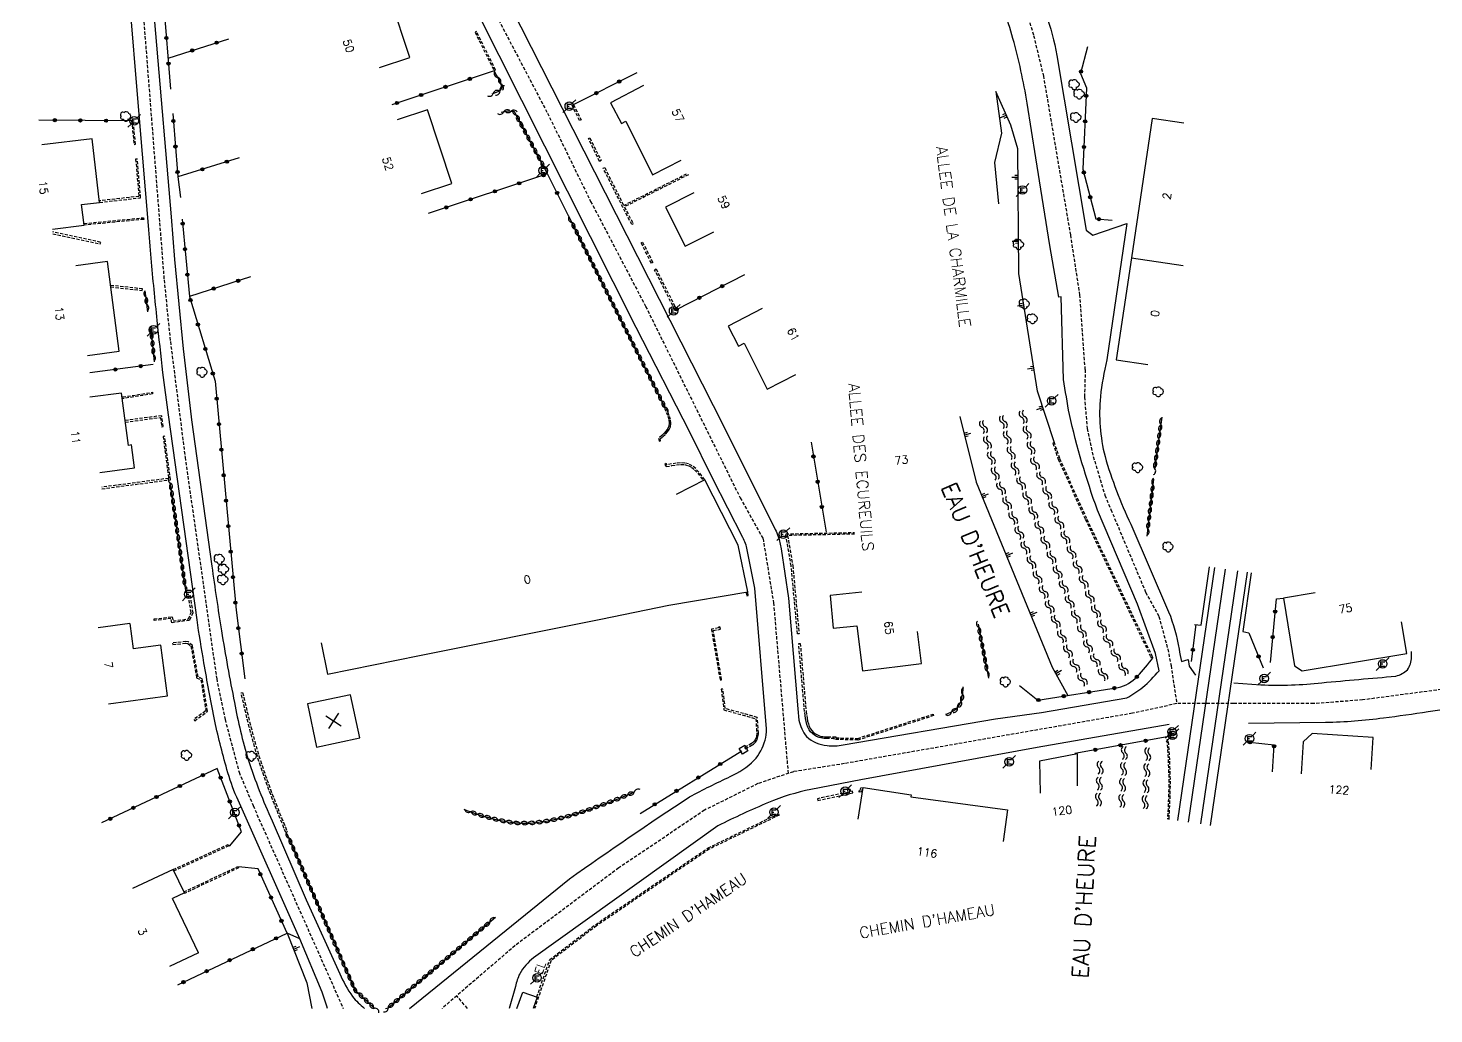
# Model space of a CAD drawing. Header units: millimetres. Extents: x 152000 to 153000, y 111999 to 113000.
# Drawn here: x 152380.3 to 152600, y 111999.1 to 112153.1 of the extents above; entities that cross this region are included whole.
import ezdxf
from ezdxf.enums import TextEntityAlignment as Align

# ---------------------------------------------------------------- set-up
doc = ezdxf.new("R2010")
doc.units = ezdxf.units.MM
doc.linetypes.add('DASHED', pattern=[0.75, 0.5, -0.25])
doc.layers.get('0').update_dxf_attribs({"linetype": 'CONTINUOUS'})
for name, color, linetype in [('W0001', 6, 'DASHED'), ('W0008', 7, 'CONTINUOUS'), ('W0100', 7, 'CONTINUOUS'), ('W0112', 1, 'DASHED'), ('W0211', 2, 'CONTINUOUS'), ('W0300', 7, 'CONTINUOUS'), ('W0310', 3, 'CONTINUOUS'), ('W0322', 7, 'CONTINUOUS'), ('W0334', 7, 'CONTINUOUS'), ('W0471', 7, 'CONTINUOUS'), ('W0500', 5, 'DASHED'), ('W0700', 7, 'CONTINUOUS'), ('W0984', 7, 'CONTINUOUS'), ('W0989', 7, 'CONTINUOUS'), ('W0991', 7, 'CONTINUOUS'), ('W1102', 7, 'CONTINUOUS')]:
    doc.layers.add(name, color=color, linetype=linetype)
doc.styles.get("Standard").update_dxf_attribs({"font": 'romans.shx', "width": 0.85})

# ---------------------------------------------------------------- blocks, each defined once
blk = doc.blocks.new('t322o')
at = {"color": 0, "linetype": 'Continuous'}
for radius in [0.25, 0.15]:
    blk.add_circle((0, 0), radius, dxfattribs=at)
blk = doc.blocks.new('t211o')
at = {"color": 0, "linetype": 'Continuous'}
for p, q in [((-0.29, 0.5), (-0.29, 0)), ((0, 1), (0, 0)), ((0.29, 0.5), (0.29, 0))]:
    blk.add_line(p, q, dxfattribs=at)
blk = doc.blocks.new('t310o')
at = {"color": 0, "linetype": 'Continuous'}
for centre, start, end in [((-0.5, 0.38), 216.8699, 323.1304), ((0.5, -0.37), 36.8699, 143.1303)]:
    blk.add_arc(centre, 0.625, start, end, dxfattribs=at)
blk = doc.blocks.new('t991o')
at = {"color": 0, "linetype": 'Continuous'}
for p, q in [((-1, 1), (1, -1)), ((-1, -1), (1, 1))]:
    blk.add_line(p, q, dxfattribs=at)
blk = doc.blocks.new('T300')
for p, q in [((-0.8, 0.51), (-0.86, 0.34)), ((-0.86, 0.34), (-0.86, 0.17)), ((-0.86, 0.17), (-0.74, 0.06)), ((-0.69, 0.63), (-0.8, 0.51)), ((-0.8, -0.06), (-0.74, 0.06)), ((-0.74, 0.06), (-0.69, 0.11)), ((-0.57, 0.69), (-0.69, 0.63)), ((-0.46, 0.69), (-0.57, 0.69)), ((-0.29, 0.63), (-0.46, 0.69)), ((-0.29, 0.63), (-0.17, 0.74)), ((-0.23, 0.57), (-0.29, 0.63)), ((-0.17, 0.74), (-0.06, 0.8)), ((-0.06, 0.8), (0.06, 0.8)), ((0.06, 0.8), (0.23, 0.74)), ((0.23, 0.74), (0.34, 0.63)), ((0.34, 0.63), (0.4, 0.51)), ((0.46, 0.46), (0.34, 0.46)), ((0.4, 0.51), (0.4, 0.46)), ((0.57, 0.4), (0.46, 0.46)), ((0.57, 0.4), (0.69, 0.29)), ((0.69, 0.29), (0.74, 0.17)), ((0.74, 0.06), (0.69, -0.17)), ((0.74, 0.17), (0.74, 0.06)), ((-0.8, -0.17), (-0.8, -0.06)), ((-0.8, -0.23), (-0.8, -0.17)), ((-0.74, -0.34), (-0.8, -0.23)), ((-0.69, -0.4), (-0.74, -0.34)), ((-0.51, -0.46), (-0.69, -0.4)), ((-0.4, -0.46), (-0.51, -0.46)), ((-0.4, -0.46), (-0.34, -0.46)), ((-0.34, -0.46), (-0.34, -0.4)), ((-0.34, -0.51), (-0.34, -0.46)), ((-0.29, -0.63), (-0.34, -0.51)), ((-0.17, -0.74), (-0.29, -0.63)), ((-0.06, -0.8), (-0.17, -0.74)), ((0.06, -0.8), (-0.06, -0.8)), ((0.17, -0.74), (0.06, -0.8)), ((0.23, -0.69), (0.17, -0.74)), ((0.29, -0.46), (0.23, -0.46)), ((0.29, -0.63), (0.23, -0.69)), ((0.46, -0.4), (0.29, -0.46)), ((0.34, -0.51), (0.29, -0.63)), ((0.34, -0.51), (0.34, -0.46)), ((0.57, -0.34), (0.46, -0.4)), ((0.63, -0.29), (0.57, -0.34)), ((0.69, -0.17), (0.63, -0.29))]:
    blk.add_line(p, q)
blk = doc.blocks.new('T471')
for p, q in [((-0.333334, 0.333334), (-0.333334, -0.333334)), ((-0.333334, 0.333334), (0.333334, 0.333334)), ((-0.333334, 0), (0, 0)), ((0.500001, 0.500001), (1.000002, 1.000002)), ((-0.500001, -0.500001), (-1.000002, -1.000002)), ((-0.333334, -0.333334), (0.333334, -0.333334))]:
    blk.add_line(p, q)
blk.add_ellipse((0, 0), major_axis=(0.471405, 0.471405), ratio=1, start_param=5.4977871438, end_param=11.780972451)
blk = doc.blocks.new('t112o')
at = {"color": 0, "linetype": 'Continuous'}
for p, q in [((-0.5, 0.5), (0.5, 0.5)), ((-0.5, -0.5), (-0.5, 0.5)), ((0.5, 0.5), (0.5, -0.5)), ((0.5, -0.5), (-0.5, -0.5))]:
    blk.add_line(p, q, dxfattribs=at)
blk = doc.blocks.new('t500o')
at = {"color": 0, "linetype": 'Continuous'}
for centre, start, end in [((-0.5, 0.625), 216.8699, 323.1301), ((0.5, -0.125), 36.8699, 143.1301), ((0.5, -0.625), 36.8699, 143.1301), ((-0.5, 0.125), 216.8699, 323.1301)]:
    blk.add_arc(centre, 0.625, start, end, dxfattribs=at)

msp = doc.modelspace()

# ---------------------------------------------------------------- linework, layer by layer
at = {"layer": 'W0001'}
for points in [[(152545.5, 112099.77), (152544.67, 112111.41), (152543.23, 112120.81), (152539.02, 112145.61), (152537.47, 112152.03), (152535.7, 112157.67), (152533.7, 112163.21), (152530.94, 112167.19), (152511.89, 112190.88), (152498.49, 112205.04), (152492.29, 112212.57), (152455.98, 112258.73), (152438.93, 112280.42), (152431.29, 112290.27), (152426.41, 112296.03), (152417.67, 112303.44), (152410.03, 112304), (152404.38, 112302.78), (152393.86, 112302.67), (152381.83, 112303.54), (152360.06, 112304.13)], [(152250.71, 112000), (152281.12, 112065.67), (152290.86, 112086.51), (152294.92, 112103.97), (152301.48, 112141.59), (152309.87, 112194.84), (152312.29, 112201.88), (152321.07, 112207.28), (152352.94, 112216.84), (152393.91, 112228.89), (152400.1, 112229.09), (152408.31, 112228.03), (152416.7, 112223.97), (152421.43, 112219.15), (152442.47, 112177.38), (152452.12, 112157.7), (152461.48, 112139.85), (152468.23, 112126.06), (152476.82, 112109.66), (152491.59, 112079.75), (152495.16, 112073.39), (152496.8, 112063.35), (152499.08, 112036.69)], [(152404.46, 112228.52), (152402.67, 112217.17), (152396.32, 112178.51), (152398.07, 112158.58), (152401.58, 112113.79), (152402.57, 112104.15), (152404.87, 112086.08), (152409.8, 112051.48), (152411.11, 112045.13), (152413.3, 112036.91), (152415.49, 112031.66), (152429.56, 112000)], [(152545.5, 112099.77), (152545.38, 112095.48), (152545.81, 112090.57), (152546.76, 112086.18), (152548.57, 112080.15), (152549.51, 112077.91), (152554.94, 112065), (152557.01, 112061.21), (152558.39, 112056.12), (152558.9, 112053.54), (152559.8, 112047.6)], [(152659.82, 112059.7), (152636.24, 112054.65), (152629.65, 112053.61), (152607.1, 112050.6), (152588.83, 112048.18), (152581.2, 112047.6), (152568.71, 112047.6), (152559.8, 112047.6), (152552.86, 112046.09), (152507.88, 112038.23), (152499.9, 112036.96), (152494.35, 112035.11), (152486.02, 112030.95), (152472.61, 112021.93), (152456.42, 112009.8), (152445.03, 112000)], [(152448.98, 112000), (152447.3, 112001.95)]]:
    msp.add_lwpolyline(points, dxfattribs=at)
at = {"layer": 'W0008', "flags": 128}
for points in [[(152471.13, 112380.84, 0.107408), (152471.09, 112379.56, 0.2233), (152472.98, 112377.98), (152525.43, 112359.88, -0.0623), (152530.69, 112357.49, -0.1107), (152532.84, 112355.46, -0.1427), (152533.55, 112350.95, -0.0192), (152532.95, 112344.41), (152528.04, 112312.64), (152521.23, 112268.57), (152511.51, 112205.76, 0.0563), (152512.04, 112198.26, 0.0561), (152515.3, 112191.29), (152533.18, 112168.56, -0.0182), (152535.89, 112163.91, -0.0398), (152539.36, 112155.33, -0.0387), (152541.08, 112148.86), (152545.64, 112121.55), (152546.68, 112120.8), (152551.99, 112122.59), (152548.88, 112101.29)], [(152542.11, 112098.25), (152541.75, 112111.17), (152541.39, 112111.1), (152539.95, 112119.17), (152537.79, 112132.87), (152536.42, 112141.39, 0.0285), (152534.2, 112151.5, 0.0459), (152530.92, 112160.42, 0.0214), (152527.9, 112165.77), (152510.89, 112187.39), (152504.56, 112195.33), (152504.74, 112195.59), (152497.83, 112202.55), (152497.1, 112202.16)], [(152427.09, 112000, 0.016055), (152426.3, 112002.55), (152422.77, 112010.88), (152412.93, 112032.97, -0.0334), (152411.41, 112037.32, -0.0197), (152409.4, 112045.38, -0.0089), (152407.82, 112053.97, -0.0078), (152406.73, 112060.7), (152402.25, 112092.69), (152401.41, 112099.32, -0.0022), (152400.51, 112107.46, -0.004), (152399.57, 112117.17, -0.0017), (152399.13, 112122.27), (152397.75, 112138.99), (152396.05, 112159.76), (152394.58, 112176.98, -0.0283), (152394.55, 112178.58, -0.027), (152394.74, 112180.09), (152395.13, 112182.36)], [(152398.24, 112175.99), (152400.25, 112152.29), (152402.67, 112123.66), (152403.21, 112116.97), (152404.59, 112103), (152405.82, 112092.4), (152405.85, 112091.91), (152409.04, 112069.09, 0.0055), (152410.55, 112058.96, 0.0085), (152412.58, 112047.77, 0.0267), (152414.71, 112038.85, 0.0263), (152418.47, 112029.27), (152423.78, 112016.97), (152429.05, 112005.4, 0.0524), (152431.04, 112001.85, 0.051381), (152432.88, 112000, 0.1976)], [(152447.7, 112172.34), (152463.78, 112140.63), (152489.02, 112090.91), (152497.08, 112074.81, -0.0348), (152497.55, 112073.7, -0.0342), (152498, 112071.78), (152499.14, 112064.09), (152500.61, 112046.79), (152500.77, 112045.02, 0.1084), (152501.95, 112042.46, 0.1732), (152505.18, 112041.06, 0.0733), (152507.69, 112041.14), (152531.48, 112045.21), (152538.68, 112046.22), (152551.98, 112048.49, 0.0355), (152554.49, 112050.15, 0.0429), (152557.03, 112052.74), (152556.46, 112055.41), (152553.67, 112063.12), (152547.41, 112077.83, -0.0306), (152543.03, 112092.78, -0.0074), (152542.11, 112098.25)], [(152464.93, 112020.23, -0.0095), (152483.69, 112033.05, -0.012), (152490.04, 112036.22, 0.0888), (152493.79, 112038.75, 0.1109), (152495.47, 112041.88, 0.0932), (152495.71, 112043.64), (152493.88, 112065.65), (152492.68, 112071.65, 0.029), (152492.43, 112072.61, 0.0339), (152492, 112073.57), (152487.33, 112082.72), (152483.72, 112090.02), (152475.34, 112106.34), (152443.23, 112170.17)], [(152548.88, 112101.29, 0.0289), (152547.87, 112095.56, 0.0846), (152548.59, 112086.22, 0.0415), (152552.61, 112075.63), (152558.53, 112061.95, -0.0534), (152560.15, 112056.1, -0.0012), (152560.52, 112054.17), (152561.6, 112054.47), (152561.74, 112053.43), (152562.75, 112052.04)], [(152568.72, 112050.87), (152572.95, 112050.55, 0.0411), (152582.47, 112050.87, -0.0001), (152594.04, 112051.9, 0.1272), (152595.84, 112052.89, 0.1561), (152596.47, 112054.89, 0.0167), (152596.48, 112055.73)], [(152660.45, 112056.75), (152642.42, 112052.95, -0.0073), (152635.39, 112051.62, -0.0093), (152629.33, 112050.6), (152599.07, 112046.3, -0.0042), (152592.11, 112045.33, -0.0277), (152583.05, 112044.64), (152570.99, 112044.48)], [(152558.59, 112044.35), (152537.99, 112040.77), (152510.45, 112035.72), (152502.64, 112034.21, 0.0487), (152496, 112032.14, 0.0172), (152488.12, 112028.52), (152459.31, 112007.9, 0.0893), (152457.14, 112005.4, 0.0561), (152456.49, 112003.42), (152455.49, 112000)], [(152439.91, 112000), (152464.93, 112020.23, -0.0095)]]:
    msp.add_lwpolyline(points, format="xyb", dxfattribs=at)
at = {"layer": 'W0100'}
for p, q in [((152396.23, 112060.13), (152391.27, 112059.45)), ((152401.06, 112056.75), (152396.77, 112056.16)), ((152404.75, 112018.03), (152402.92, 112017.16)), ((152406.94, 112008.65), (152402.42, 112006.51))]:
    msp.add_line(p, q, dxfattribs=at)
at = {"layer": 'W0100', "flags": 128}
for points in [[(152435.22, 112146.96), (152439.96, 112148.53), (152437.02, 112157.48), (152432.27, 112155.92)], [(152441.78, 112127.29), (152446.53, 112128.86), (152442.72, 112140.35), (152437.98, 112138.78)], [(152560.92, 112138.27), (152555.97, 112139), (152552.74, 112117.25), (152550.32, 112101.33), (152555.26, 112100.58)], [(152384.13, 112121.74), (152389.09, 112122.35), (152388.69, 112125.55), (152391.52, 112125.9), (152390.36, 112135.81), (152382.5, 112134.89)], [(152484.36, 112127.4), (152479.9, 112125.14), (152483, 112119.04), (152487.46, 112121.3)], [(152389.63, 112102), (152394.59, 112102.66), (152392.73, 112116.66), (152387.78, 112116.01)], [(152495.05, 112109.31), (152489.72, 112106.56), (152491.32, 112103.44), (152492.2, 112103.89), (152495.83, 112096.74), (152500.29, 112099.01)], [(152391.53, 112083.72), (152396.97, 112084.41), (152396.52, 112088.01), (152396.02, 112087.93), (152394.95, 112096.12), (152389.99, 112095.47)], [(152426.14, 112057.12), (152427.12, 112052.22), (152441.5, 112055.14), (152469.82, 112060.8), (152480.47, 112062.96), (152492.79, 112065.07), (152491.28, 112072.35), (152486.06, 112082.57), (152481.61, 112080.29)], [(152510.6, 112065), (152505.63, 112064.51), (152506.13, 112059.38), (152509.84, 112059.75), (152510.72, 112052.74), (152519.91, 112053.89), (152519.3, 112058.85)], [(152581.4, 112064.91), (152576.47, 112064.1), (152578.2, 112053.5), (152579.37, 112052.71), (152595.76, 112055.45), (152594.93, 112060.38)], [(152392.89, 112047.58), (152402.14, 112048.84), (152401.06, 112056.75)], [(152590.16, 112037.31), (152590.49, 112042.3), (152580.94, 112042.94), (152579.56, 112041.64), (152579.24, 112036.65)], [(152544.3, 112034.77), (152544.29, 112039.77), (152538.37, 112038.63), (152538.47, 112033.63)], [(152404.75, 112018.03), (152403.02, 112021.71), (152396.66, 112018.7)]]:
    msp.add_lwpolyline(points, dxfattribs=at)
at = {"layer": 'W0100'}
for points in [[(152476.5, 112144.16), (152471.35, 112141.47), (152473.05, 112138.22), (152473.72, 112138.57), (152477.91, 112130.22), (152482.38, 112132.47)], [(152396.23, 112060.13), (152396.77, 112056.16)], [(152510.05, 112029.54), (152510.79, 112034.48), (152518.28, 112033.36), (152518.24, 112033.06), (152533.36, 112031.03), (152532.69, 112026.08)], [(152406.94, 112008.65), (152402.92, 112017.16)], [(152456.69, 112000), (152457.61, 112002.55), (152459.89, 112001.76), (152459.25, 112000)]]:
    msp.add_lwpolyline(points, dxfattribs=at)
at = {"layer": 'W0100', "flags": 128}
msp.add_lwpolyline([(152425.4, 112040.81), (152432.15, 112042.25), (152430.72, 112048.98), (152423.97, 112047.55)], close=True, dxfattribs=at)
at = {"layer": 'W0112'}
for points in [[(152453.38, 112146.56), (152450.39, 112152.6), (152450.17, 112152.49), (152453.16, 112146.45)], [(152465.54, 112141.18), (152466.73, 112138.8), (152466.51, 112138.68), (152465.32, 112141.07)], [(152396.51, 112138.64), (152396.89, 112134.95), (152397.14, 112134.97), (152396.75, 112138.67)], [(152468.1, 112135.98), (152469.85, 112132.42), (152469.62, 112132.31), (152467.88, 112135.87)], [(152477.72, 112116.4), (152476.12, 112119.59), (152476.34, 112119.71), (152477.94, 112116.52)], [(152481.4, 112109.07), (152478.23, 112115.39), (152478.45, 112115.5), (152481.63, 112109.18)], [(152479.77, 112093.72), (152480.04, 112093.1), (152480.28, 112092.5), (152480.45, 112091.93), (152480.51, 112091.4), (152480.45, 112090.92), (152480.29, 112090.56), (152480.05, 112090.21), (152479.72, 112089.85), (152479.35, 112089.5), (152478.83, 112089.04), (152478.92, 112088.61), (152479.16, 112088.66), (152479.1, 112088.95), (152479.51, 112089.31), (152479.9, 112089.67), (152480.24, 112090.05), (152480.51, 112090.44), (152480.69, 112090.86), (152480.76, 112091.4), (152480.69, 112091.98), (152480.52, 112092.58), (152480.27, 112093.2), (152479.99, 112093.83)], [(152540.45, 112088.28), (152541.28, 112085.8), (152545.51, 112076.4), (152555.77, 112054.81), (152556, 112054.91), (152545.74, 112076.5), (152541.51, 112085.89), (152540.69, 112088.36)], [(152405.64, 112064.49), (152406.07, 112061.77), (152405.56, 112060.61), (152402.78, 112060.23), (152402.66, 112060.88), (152400.04, 112060.58), (152400.01, 112060.83), (152402.87, 112061.16), (152402.98, 112060.51), (152405.38, 112060.84), (152405.81, 112061.81), (152405.39, 112064.45)], [(152488.18, 112059.57), (152488.21, 112059.42), (152487.09, 112059.24), (152488.45, 112051.3), (152488.69, 112051.34), (152487.38, 112059.03), (152488.5, 112059.21), (152488.42, 112059.62)], [(152402.95, 112056.82), (152404.99, 112057.04), (152405.27, 112056.99), (152405.78, 112056.56), (152406.67, 112051.63), (152407.35, 112051.27), (152408.09, 112046.51), (152408.02, 112046.42), (152406.22, 112045.13), (152406.37, 112044.93), (152408.2, 112046.23), (152408.36, 112046.44), (152407.57, 112051.44), (152406.89, 112051.8), (152406.01, 112056.69), (152405.38, 112057.23), (152405, 112057.29), (152402.92, 112057.07)], [(152521.82, 112045.72), (152509.98, 112041.91), (152506.31, 112042.02), (152506.3, 112042.16), (152505.27, 112042.15), (152505, 112042.15), (152504.72, 112042.17), (152504.45, 112042.2), (152504.18, 112042.25), (152503.91, 112042.32), (152503.54, 112042.48), (152503.2, 112042.68), (152502.88, 112042.93), (152502.6, 112043.21), (152502.37, 112043.53), (152502.15, 112043.93), (152502, 112044.36), (152501.89, 112044.81), (152501.8, 112045.27), (152501.73, 112045.74), (152501.65, 112046.37), (152500.73, 112056.98), (152500.98, 112057), (152501.89, 112046.39), (152501.98, 112045.77), (152502.05, 112045.31), (152502.13, 112044.86), (152502.24, 112044.43), (152502.38, 112044.03), (152502.58, 112043.66), (152502.79, 112043.38), (152503.05, 112043.11), (152503.34, 112042.89), (152503.66, 112042.7), (152503.99, 112042.56), (152504.23, 112042.49), (152504.48, 112042.45), (152504.74, 112042.42), (152505, 112042.4), (152505.27, 112042.4), (152506.53, 112042.41), (152506.54, 112042.26), (152509.95, 112042.16), (152521.75, 112045.96)], [(152413.86, 112049.32), (152414.04, 112048.56), (152414.22, 112047.79), (152414.4, 112047.03), (152414.58, 112046.26), (152414.77, 112045.5), (152414.95, 112044.74), (152415.15, 112043.97), (152415.34, 112043.21), (152415.54, 112042.46), (152415.75, 112041.7), (152415.96, 112040.95), (152416.18, 112040.2), (152416.4, 112039.45), (152416.64, 112038.69), (152416.89, 112037.94), (152417.14, 112037.19), (152417.4, 112036.44), (152417.66, 112035.7), (152417.93, 112034.95), (152418.21, 112034.21), (152418.49, 112033.47), (152418.77, 112032.73), (152419.06, 112031.99), (152419.35, 112031.25), (152419.64, 112030.51), (152419.94, 112029.78), (152420.24, 112029.04), (152420.54, 112028.3), (152420.83, 112027.56), (152420.6, 112027.47), (152420.3, 112028.21), (152420.01, 112028.95), (152419.71, 112029.68), (152419.41, 112030.42), (152419.12, 112031.16), (152418.83, 112031.9), (152418.54, 112032.64), (152418.25, 112033.38), (152417.97, 112034.12), (152417.7, 112034.87), (152417.42, 112035.61), (152417.16, 112036.36), (152416.9, 112037.11), (152416.65, 112037.86), (152416.4, 112038.62), (152416.17, 112039.37), (152415.94, 112040.12), (152415.72, 112040.88), (152415.51, 112041.63), (152415.3, 112042.39), (152415.1, 112043.15), (152414.9, 112043.91), (152414.71, 112044.67), (152414.52, 112045.44), (152414.34, 112046.2), (152414.16, 112046.97), (152413.98, 112047.73), (152413.8, 112048.5), (152413.62, 112049.27)], [(152492.4, 112040.55), (152493.5, 112041.17), (152493.68, 112041.29), (152493.85, 112041.44), (152493.99, 112041.6), (152494.12, 112041.79), (152494.23, 112041.98), (152494.31, 112042.18), (152494.37, 112042.39), (152494.41, 112042.6), (152494.43, 112042.81), (152494.43, 112043.03), (152494.27, 112045.45), (152489.26, 112046.83), (152488.89, 112049.87), (152488.64, 112049.84), (152489.03, 112046.63), (152494.03, 112045.25), (152494.18, 112043.02), (152494.18, 112042.82), (152494.16, 112042.64), (152494.13, 112042.45), (152494.07, 112042.27), (152494, 112042.09), (152493.91, 112041.92), (152493.8, 112041.76), (152493.67, 112041.61), (152493.53, 112041.49), (152493.37, 112041.38), (152492.28, 112040.77)], [(152509.16, 112033.92), (152508.86, 112033.87), (152508.77, 112034.21), (152508.35, 112034.14), (152508.42, 112033.74), (152503.66, 112032.74), (152503.71, 112032.49), (152508.7, 112033.55), (152508.7, 112033.58), (152509.21, 112033.68)]]:
    msp.add_lwpolyline(points, close=True, dxfattribs=at)
for points in [[(152391.52, 112125.9), (152397.92, 112126.62), (152397.39, 112132.68), (152397.14, 112132.66), (152397.65, 112126.84), (152391.49, 112126.14)], [(152483.51, 112130.22), (152473.5, 112125.2), (152474.89, 112122.53), (152474.67, 112122.42), (152473.28, 112125.09), (152470.2, 112131.23), (152470.42, 112131.34), (152473.39, 112125.42), (152483.39, 112130.45)], [(152389.06, 112122.6), (152398.38, 112123.5), (152398.4, 112123.25), (152389.09, 112122.35)], [(152384.21, 112121.01), (152391.62, 112119.41), (152391.68, 112119.66), (152384.18, 112121.28)], [(152393.26, 112112.69), (152398.18, 112112.15), (152398.21, 112112.39), (152393.23, 112112.94)], [(152395.11, 112095.5), (152399.77, 112096.23), (152399.8, 112095.98), (152395.06, 112095.24)], [(152395.54, 112091.58), (152401, 112092.3), (152401.2, 112090.86), (152401.45, 112090.89), (152401.21, 112092.58), (152395.51, 112091.83)], [(152391.87, 112081.16), (152402.59, 112082.57), (152401.67, 112089.38), (152401.42, 112089.35), (152402.31, 112082.79), (152391.84, 112081.41)], [(152486.06, 112082.57), (152485.6, 112083.19), (152485.13, 112083.78), (152484.64, 112084.31), (152484.11, 112084.74), (152483.53, 112085.04), (152482.92, 112085.18), (152482.27, 112085.21), (152481.59, 112085.16), (152480.88, 112085.04), (152480.16, 112084.89), (152480.01, 112085.12), (152479.81, 112084.98), (152480.05, 112084.62), (152480.93, 112084.79), (152481.62, 112084.91), (152482.28, 112084.96), (152482.89, 112084.94), (152483.44, 112084.8), (152483.97, 112084.53), (152484.47, 112084.13), (152484.95, 112083.62), (152485.41, 112083.04), (152485.84, 112082.45)], [(152509.47, 112074.08), (152499, 112073.86), (152499.81, 112069.14), (152500.79, 112058.52), (152500.54, 112058.5), (152499.56, 112069.1), (152498.7, 112074.11), (152509.44, 112074.33)], [(152492.54, 112065.03), (152492.61, 112064.46), (152492.86, 112064.49), (152492.79, 112065.07)], [(152558.6, 112029.51), (152558.61, 112029.69), (152558.65, 112030.45), (152558.69, 112031.21), (152558.72, 112031.97), (152558.75, 112032.73), (152558.78, 112033.49), (152558.79, 112034.25), (152558.8, 112035.01), (152558.8, 112035.77), (152558.79, 112036.55), (152558.76, 112037.32), (152558.73, 112038.09), (152558.7, 112038.86), (152558.65, 112039.63), (152558.6, 112040.41), (152558.55, 112041.18), (152558.5, 112041.95), (152558.25, 112041.93), (152558.3, 112041.16), (152558.35, 112040.39), (152558.4, 112039.62), (152558.45, 112038.85), (152558.48, 112038.08), (152558.51, 112037.31), (152558.54, 112036.54), (152558.55, 112035.77), (152558.55, 112035.01), (152558.54, 112034.26), (152558.53, 112033.5), (152558.5, 112032.74), (152558.47, 112031.98), (152558.44, 112031.22), (152558.4, 112030.46), (152558.36, 112029.7), (152558.35, 112029.55)], [(152510.75, 112034.22), (152510.65, 112034.2), (152510.53, 112033.82), (152510.2, 112033.76), (152510.16, 112034), (152510.34, 112034.04), (152510.46, 112034.42), (152510.79, 112034.48)], [(152459.82, 112001.78), (152461.83, 112007.61), (152469.02, 112013.1), (152486.59, 112025.07), (152497.56, 112030.4), (152497.66, 112030.18), (152486.72, 112024.86), (152469.16, 112012.9), (152462.04, 112007.45), (152459.47, 112000)], [(152403.02, 112021.71), (152411.6, 112025.6), (152411.71, 112025.37), (152403.13, 112021.48)], [(152404.68, 112018.18), (152413.13, 112022.17), (152413.23, 112021.94), (152404.79, 112017.96), (152404.75, 112018.03)]]:
    msp.add_lwpolyline(points, dxfattribs=at)
at = {"layer": 'W0211', "flags": 128}
for points in [[(152531.54, 112143.21), (152532.42, 112136.73), (152531.31, 112132.14), (152531.94, 112125.66)], [(152422.78, 112010.84), (152420.79, 112011.74)]]:
    msp.add_lwpolyline(points, dxfattribs=at)
at = {"layer": 'W0211'}
for points in [[(152538.05, 112096.43), (152535.15, 112114.8), (152534.98, 112134.28), (152533.9, 112137.98), (152531.54, 112143.21)], [(152540.69, 112088.36), (152538.05, 112096.43)], [(152525.89, 112092.46), (152528.48, 112082.21), (152540.35, 112053.32), (152542.78, 112048.88)], [(152420.79, 112011.74), (152423.91, 112003.99), (152424.69, 112000)]]:
    msp.add_lwpolyline(points, dxfattribs=at)
at = {"layer": 'W0310', "flags": 128}
for points in [[(152452.86, 112142.87), (152454.02, 112143.34), (152454.39, 112143.74), (152454.18, 112144.5), (152453.16, 112146.45)], [(152461.51, 112130.35), (152456.33, 112140.03), (152455.32, 112140.17), (152454.24, 112139.93)], [(152479.87, 112093.86), (152464.77, 112123.79)], [(152399.03, 112108.82), (152398.62, 112112.08)], [(152400.07, 112100.98), (152399.55, 112106.15)], [(152557.45, 112092.36), (152556.3, 112084.18)], [(152405.01, 112064.9), (152402.56, 112082.16)], [(152556.17, 112082.64), (152555.14, 112073.76)], [(152528.75, 112060.03), (152530.38, 112051.58)], [(152420.78, 112027.3), (152429.65, 112006.84), (152431.39, 112002.89), (152434.44, 112000)], [(152436.2, 112000), (152436.57, 112000.06), (152453.37, 112014.25)]]:
    msp.add_lwpolyline(points, dxfattribs=at)
for points in [[(152523.69, 112045.93, 0.1083), (152525.43, 112046.86, 0.1176), (152526.15, 112048.12, 0.0659), (152526.42, 112050.24)], [(152448.41, 112031.12, 0.0633), (152456.22, 112029, 0.0622), (152461.01, 112029.2, 0.0343), (152465.78, 112030.33, 0.0238), (152475.1, 112033.79)]]:
    msp.add_lwpolyline(points, format="xyb", dxfattribs=at)
at = {"layer": 'W0322'}
for p, q in [((152453.16, 112146.45), (152437.19, 112141.16)), ((152465.54, 112141.18), (152475.49, 112146.17)), ((152413.29, 112132.85), (152403.75, 112129.88)), ((152481.63, 112109.18), (152492.34, 112114.63)), ((152415.06, 112114.27), (152405.53, 112111.22)), ((152399.9, 112100.59), (152390, 112099.28))]:
    msp.add_line(p, q, dxfattribs=at)
at = {"layer": 'W0322', "flags": 128}
for points in [[(152400.42, 112171.12), (152400.53, 112166.86), (152401.49, 112157.11), (152402.6, 112143.59)], [(152402.2, 112148.45), (152411.7, 112151.45)], [(152545.86, 112150.21), (152544.75, 112146.06), (152545.71, 112143.8), (152545.15, 112131.11), (152547.16, 112123.32), (152549.69, 112123.11)], [(152396.51, 112138.64), (152382.02, 112138.76)], [(152402.95, 112139.79), (152403.75, 112129.88), (152404.13, 112126.66)], [(152464.77, 112123.79), (152461.51, 112130.35), (152442.82, 112124.16)], [(152404.43, 112123.27), (152405.53, 112111.22), (152409.55, 112097.97), (152412.83, 112062.22), (152414.2, 112051.46)], [(152502.67, 112088.42), (152505.01, 112074.37)], [(152574.42, 112054.01), (152575.36, 112063.98), (152576.47, 112064.1)], [(152562.08, 112054.2), (152562.82, 112059.94)], [(152571.05, 112058.67), (152573.31, 112053.2)], [(152558.88, 112042.51), (152543.9, 112039.83)], [(152475.95, 112030.46), (152491.87, 112040.25)], [(152574.75, 112036.94), (152575.02, 112041.09), (152571.16, 112041.55)], [(152411.8, 112025.31), (152413.66, 112027.59), (152409.86, 112037.49), (152391.81, 112028.96)], [(152403.75, 112003.69), (152420.79, 112011.74), (152416.26, 112021.78), (152413.19, 112022.11)]]:
    msp.add_lwpolyline(points, dxfattribs=at)
msp.add_lwpolyline([(152535.24, 112050.42), (152538.1, 112048.14), (152550.66, 112050.12, 0.152), (152553.62, 112051.85, 0.0413), (152556.12, 112054.84)], format="xyb", dxfattribs=at)
at = {"layer": 'W0334', "flags": 128}
for points in [[(152562.59, 112059.97), (152563.59, 112059.84), (152564.92, 112068.98)], [(152571.44, 112068.03), (152570.1, 112058.86), (152571.05, 112058.67)]]:
    msp.add_lwpolyline(points, dxfattribs=at)
at = {"layer": 'W0700', "flags": 128}
for points in [[(152565.7, 112068.87), (152559.92, 112029.32)], [(152567.34, 112068.63), (152561.56, 112029.08)], [(152569.27, 112068.35), (152563.49, 112028.8)], [(152570.81, 112068.12), (152565.03, 112028.57)]]:
    msp.add_lwpolyline(points, dxfattribs=at)
at = {"layer": 'W1102'}
msp.add_line((152552.74, 112117.25), (152560.81, 112116.05), dxfattribs=at)

# ---------------------------------------------------------------- block references
at = {"layer": 'W0112', "rotation": 30.02255590141339}
msp.add_blockref('t112o', (152492.12, 112040.41), dxfattribs=at)
at = {"layer": 'W0211'}
for p, rotation in [((152533.19, 112139.55), 114.3279570187755), ((152535.02, 112129.85), 90.51489798837625), ((152535.11, 112119.85), 90.51489798837625), ((152535.92, 112109.92), 98.96423370397328), ((152537.48, 112100.04), 98.96423370397328), ((152538.89, 112093.86), 108.0807777234483), ((152526.63, 112089.54), 284.1734637864221), ((152529.4, 112079.96), 292.3454236103663), ((152533.21, 112070.71), 292.3454236103663), ((152537.01, 112061.46), 292.3454236103663), ((152540.93, 112052.27), 298.6515568704372), ((152421.81, 112009.21), 291.9411223967525)]:
    msp.add_blockref('t211o', p, dxfattribs=dict(at, rotation=rotation))
at = {"layer": 'W0300'}
for p in [(152543.79, 112144.3), (152544.57, 112142.81), (152395.62, 112139.31), (152544.06, 112139.16), (152535.1, 112119.29), (152536.02, 112110.01), (152537.27, 112107.71), (152407.54, 112099.35), (152556.93, 112096.3), (152553.71, 112084.47), (152558.47, 112072.06), (152410.25, 112070.14), (152410.89, 112068.57), (152410.8, 112066.95), (152533.05, 112050.97), (152405.11, 112039.51), (152415.24, 112039.38)]:
    msp.add_blockref('T300', p, dxfattribs=at)
at = {"layer": 'W0310'}
for p, rotation in [((152453.69, 112145.43), 117.7136994129103), ((152454.21, 112144.4), 105.2639848813026), ((152453.02, 112142.93), 22.01489721791083), ((152454.07, 112143.39), 47.0525476879416), ((152454.63, 112140.02), 192.4692953974614), ((152455.77, 112140.11), 172.4701051230662), ((152456.61, 112139.52), 118.1220130568497), ((152457.15, 112138.5), 118.1220130568497), ((152457.7, 112137.48), 118.1220130568497), ((152458.24, 112136.46), 118.1220130568497), ((152458.79, 112135.45), 118.1220130568497), ((152459.33, 112134.43), 118.1220130568497), ((152459.88, 112133.41), 118.1220130568497), ((152460.42, 112132.39), 118.1220130568497), ((152460.96, 112131.37), 118.1220130568497), ((152465.29, 112122.76), 116.7664502195425), ((152465.81, 112121.73), 116.7664502195425), ((152466.33, 112120.7), 116.7664502195425), ((152466.85, 112119.66), 116.7664502195425), ((152467.37, 112118.63), 116.7664502195425), ((152467.89, 112117.6), 116.7664502195425), ((152468.41, 112116.57), 116.7664502195425), ((152468.93, 112115.54), 116.7664502195425), ((152469.45, 112114.51), 116.7664502195425), ((152469.97, 112113.48), 116.7664502195425), ((152470.49, 112112.45), 116.7664502195425), ((152471.01, 112111.41), 116.7664502195425), ((152398.74, 112111.11), 97.15336805849756), ((152398.89, 112109.96), 97.15336805849756), ((152471.53, 112110.38), 116.7664502195425), ((152472.05, 112109.35), 116.7664502195425), ((152472.57, 112108.32), 116.7664502195425), ((152473.09, 112107.29), 116.7664502195425), ((152399.61, 112105.58), 95.6853842368557), ((152473.61, 112106.26), 116.7664502195425), ((152474.13, 112105.23), 116.7664502195425), ((152399.72, 112104.43), 95.6853842368557), ((152399.84, 112103.28), 95.6853842368557), ((152474.65, 112104.2), 116.7664502195425), ((152475.17, 112103.16), 116.7664502195425), ((152399.95, 112102.13), 95.6853842368557), ((152475.69, 112102.13), 116.7664502195425), ((152476.21, 112101.1), 116.7664502195425), ((152476.73, 112100.07), 116.7664502195425), ((152477.25, 112099.04), 116.7664502195425), ((152477.77, 112098.01), 116.7664502195425), ((152478.29, 112096.98), 116.7664502195425), ((152478.81, 112095.95), 116.7664502195425), ((152479.33, 112094.91), 116.7664502195425), ((152479.85, 112093.88), 116.7664502195425), ((152557.13, 112090.08), 261.9549797466366), ((152557.29, 112091.22), 261.9549797466366), ((152556.81, 112087.79), 261.9549797466366), ((152556.97, 112088.93), 261.9549797466366), ((152556.48, 112085.5), 261.9549797466366), ((152556.65, 112086.64), 261.9549797466366), ((152556.32, 112084.36), 261.9549797466366), ((152402.57, 112082.06), 98.09756246421824), ((152402.74, 112080.91), 98.09756246421824), ((152555.94, 112080.64), 263.394862898071), ((152556.07, 112081.79), 263.394862898071), ((152402.9, 112079.77), 98.09756246421824), ((152403.06, 112078.63), 98.09756246421824), ((152555.67, 112078.35), 263.394862898071), ((152555.81, 112079.5), 263.394862898071), ((152403.22, 112077.48), 98.09756246421824), ((152403.39, 112076.34), 98.09756246421824), ((152555.54, 112077.2), 263.394862898071), ((152403.55, 112075.2), 98.09756246421824), ((152403.71, 112074.05), 98.09756246421824), ((152555.27, 112074.91), 263.394862898071), ((152555.41, 112076.05), 263.394862898071), ((152403.88, 112072.91), 98.09756246421824), ((152404.04, 112071.77), 98.09756246421824), ((152404.2, 112070.62), 98.09756246421824), ((152404.36, 112069.48), 98.09756246421824), ((152404.53, 112068.33), 98.09756246421824), ((152404.69, 112067.19), 98.09756246421824), ((152404.85, 112066.05), 98.09756246421824), ((152528.85, 112059.52), 280.9049026294079), ((152529.07, 112058.38), 280.9049026294079), ((152529.29, 112057.25), 280.9049026294079), ((152529.51, 112056.12), 280.9049026294079), ((152529.73, 112054.98), 280.9049026294079), ((152529.94, 112053.85), 280.9049026294079), ((152530.16, 112052.71), 280.9049026294079), ((152526.1, 112047.97), 70.91308303071357), ((152526.34, 112049.09), 81.97470212512805), ((152524.6, 112046.29), 27.96522142671368), ((152525.53, 112046.97), 49.72314169974235), ((152472.91, 112032.89), 21.81759495205315), ((152473.98, 112033.32), 22.45105035686843), ((152475.05, 112033.77), 23.08450576168372), ((152449.48, 112030.7), 339.627872961608), ((152466.4, 112030.53), 18.01686252316149), ((152467.49, 112030.89), 18.65031792797678), ((152468.59, 112031.27), 19.28377333279199), ((152469.67, 112031.66), 19.91722873760736), ((152470.76, 112032.05), 20.55068414242256), ((152471.84, 112032.47), 21.18413954723794), ((152450.57, 112030.32), 341.6897799984426), ((152451.67, 112029.98), 343.7516870352773), ((152452.79, 112029.67), 345.813594072112), ((152453.91, 112029.41), 347.8755011089467), ((152455.05, 112029.19), 349.9374081457814), ((152456.19, 112029.01), 351.999315182616), ((152457.34, 112028.94), 358.5861919162573), ((152458.49, 112028.95), 2.001532486196655), ((152459.65, 112029.02), 5.416873056135856), ((152460.79, 112029.17), 8.832213626075056), ((152461.93, 112029.37), 10.88591119045982), ((152463.06, 112029.6), 12.73804132143011), ((152464.18, 112029.87), 14.5901714524005), ((152465.3, 112030.18), 16.44230158337096), ((152421.09, 112026.58), 293.446844324396), ((152421.55, 112025.52), 293.446844324396), ((152422.01, 112024.46), 293.446844324396), ((152422.47, 112023.4), 293.446844324396), ((152422.93, 112022.34), 293.446844324396), ((152423.39, 112021.28), 293.446844324396), ((152423.85, 112020.22), 293.446844324396), ((152424.31, 112019.16), 293.446844324396), ((152424.77, 112018.11), 293.446844324396), ((152425.23, 112017.05), 293.446844324396), ((152425.69, 112015.99), 293.446844324396), ((152426.15, 112014.93), 293.446844324396), ((152426.61, 112013.87), 293.446844324396), ((152427.07, 112012.81), 293.446844324396), ((152451.61, 112012.76), 40.17614580193607), ((152452.49, 112013.5), 40.17614580193607), ((152427.53, 112011.75), 293.446844324396), ((152427.99, 112010.69), 293.446844324396), ((152448.96, 112010.52), 40.17614580193607), ((152449.84, 112011.27), 40.17614580193607), ((152450.73, 112012.01), 40.17614580193607), ((152428.44, 112009.63), 293.446844324396), ((152428.9, 112008.57), 293.446844324396), ((152446.31, 112008.29), 40.17614580193607), ((152447.2, 112009.03), 40.17614580193607), ((152448.08, 112009.78), 40.17614580193607), ((152429.36, 112007.51), 293.446844324396), ((152429.82, 112006.45), 293.6599749166231), ((152443.67, 112006.05), 40.17614580193607), ((152444.55, 112006.8), 40.17614580193607), ((152445.43, 112007.54), 40.17614580193607), ((152430.29, 112005.39), 293.6599749166231), ((152430.75, 112004.33), 293.6599749166231), ((152441.02, 112003.82), 40.17614580193607), ((152441.9, 112004.56), 40.17614580193607), ((152442.78, 112005.31), 40.17614580193607), ((152431.22, 112003.28), 293.6599749166231), ((152431.92, 112002.38), 316.5787158031345), ((152432.75, 112001.59), 316.5787158031345), ((152439.25, 112002.33), 40.17614580193607), ((152440.14, 112003.07), 40.17614580193607), ((152433.59, 112000.8), 316.5787158031345), ((152434.43, 112000), 316.5787158031345), ((152436.61, 112000.09), 40.17614580193607), ((152437.49, 112000.84), 40.17614580193607), ((152438.37, 112001.58), 40.17614580193607)]:
    msp.add_blockref('t310o', p, dxfattribs=dict(at, rotation=rotation))
at = {"layer": 'W0322'}
for p, rotation in [((152401.94, 112151.57), 274.6836627873529), ((152405.98, 112149.64), 17.5364383481309), ((152409.79, 112150.85), 17.5364383481309), ((152402.27, 112147.58), 274.6836627873529), ((152449.36, 112145.19), 198.3297185465807), ((152544.83, 112146.34), 254.9661825190114), ((152445.56, 112143.94), 198.3297185465807), ((152469.12, 112142.97), 26.67811713136227), ((152472.69, 112144.77), 26.67811713136227), ((152437.97, 112141.42), 198.3297185465807), ((152441.76, 112142.68), 198.3297185465807), ((152545.66, 112142.55), 267.447517874913), ((152384.51, 112138.74), 179.5453683816823), ((152388.51, 112138.7), 179.5453683816823), ((152392.51, 112138.67), 179.5453683816823), ((152403.04, 112138.61), 274.6161880243195), ((152545.48, 112138.56), 267.447517874913), ((152403.36, 112134.62), 274.6161880243195), ((152545.3, 112134.56), 267.447517874913), ((152411.38, 112132.26), 197.3209994565738), ((152403.69, 112130.64), 274.6161880243195), ((152407.57, 112131.07), 197.3209994565738), ((152460.87, 112130.14), 198.3297185465618), ((152545.28, 112130.58), 284.4695154192891), ((152453.28, 112127.63), 198.3297185465618), ((152457.07, 112128.88), 198.3297185465618), ((152462.99, 112127.37), 116.4171539841809), ((152449.48, 112126.37), 198.3297185465618), ((152546.28, 112126.71), 284.4695154192891), ((152445.68, 112125.11), 198.3297185465618), ((152547.66, 112123.28), 355.2936546312497), ((152404.49, 112122.58), 275.2391339988304), ((152404.86, 112118.59), 275.2391339988304), ((152405.22, 112114.61), 275.2391339988304), ((152409.34, 112112.44), 197.7829075516496), ((152413.15, 112113.66), 197.7829075516496), ((152488.78, 112112.82), 26.95226870469454), ((152405.71, 112110.65), 286.8785740302405), ((152485.21, 112111), 26.95226870469454), ((152481.65, 112109.19), 26.95226870469454), ((152406.87, 112106.82), 286.8785740302405), ((152408.03, 112102.99), 286.8785740302405), ((152393.96, 112099.8), 187.5509040537454), ((152397.93, 112100.33), 187.5509040537454), ((152409.19, 112099.17), 286.8785740302405), ((152409.8, 112095.23), 275.2303639581428), ((152410.17, 112091.25), 275.2303639581428), ((152410.53, 112087.27), 275.2303639581428), ((152503.04, 112086.21), 279.4466722311026), ((152410.9, 112083.28), 275.2303639581428), ((152503.7, 112082.26), 279.4466722311026), ((152411.26, 112079.3), 275.2303639581428), ((152504.35, 112078.32), 279.4466722311026), ((152411.63, 112075.32), 275.2303639581428), ((152411.99, 112071.33), 275.2303639581428), ((152412.36, 112067.35), 275.2303639581428), ((152412.72, 112063.37), 275.2303639581428), ((152575.17, 112061.97), 84.60602596090767), ((152413.19, 112059.39), 277.296601262762), ((152574.79, 112057.99), 84.60602596090767), ((152413.7, 112055.43), 277.296601262762), ((152562.31, 112056), 82.63054275210384), ((152572.58, 112054.97), 292.4547558259338), ((152553.56, 112051.78), 46.55749084155369), ((152542.15, 112048.78), 8.944227524138674), ((152546.1, 112049.4), 8.944227524138674), ((152550.05, 112050.03), 8.944227524138674), ((152538.2, 112048.16), 8.944227524138674), ((152554.94, 112041.8), 190.1474636333089), ((152547.07, 112040.39), 190.1474636333089), ((152551.01, 112041.1), 190.1474636333089), ((152571.21, 112041.55), 173.1541783347683), ((152575.01, 112040.93), 86.32499284546626), ((152488.46, 112038.16), 31.5671963466962), ((152407.64, 112036.44), 205.2797764874491), ((152410.42, 112036.04), 110.9965378066647), ((152485.05, 112036.06), 31.5671963466962), ((152400.41, 112033.02), 205.2797764874491), ((152404.03, 112034.73), 205.2797764874491), ((152481.65, 112033.97), 31.5671963466962), ((152396.79, 112031.32), 205.2797764874491), ((152411.85, 112032.31), 110.9965378066647), ((152478.24, 112031.87), 31.5671963466962), ((152393.18, 112029.61), 205.2797764874491), ((152413.28, 112028.57), 110.9965378066647), ((152416.63, 112020.95), 114.2853915797211), ((152418.28, 112017.31), 114.2853915797211), ((152419.92, 112013.66), 114.2853915797211), ((152419.08, 112010.93), 25.27977648745188), ((152415.46, 112009.23), 25.27977648745188), ((152411.84, 112007.52), 25.27977648745188), ((152408.23, 112005.81), 25.27977648745188), ((152404.61, 112004.1), 25.27977648745188)]:
    msp.add_blockref('t322o', p, dxfattribs=dict(at, rotation=rotation))
at = {"layer": 'W0471'}
for p in [(152464.89, 112140.93), (152396.92, 112138.64), (152460.81, 112130.89), (152535.7, 112127.84), (152481.19, 112108.96), (152399.92, 112105.99), (152540.25, 112094.91), (152498.33, 112074.08), (152405.44, 112064.68), (152591.97, 112053.8), (152573.47, 112051.52), (152559.05, 112043.2), (152559.12, 112042.65), (152571.17, 112042.13), (152533.63, 112038.52), (152508, 112033.92), (152412.63, 112030.59), (152496.87, 112030.66), (152459.85, 112004.77)]:
    msp.add_blockref('T471', p, dxfattribs=at)
at = {"layer": 'W0500'}
for p, rotation in [((152532.71, 112091.6), 284.1734637866355), ((152535.81, 112092.39), 284.1734637866661), ((152529.6, 112090.82), 284.1734637865864), ((152536.42, 112089.96), 284.1734637866661), ((152530.22, 112088.39), 284.1734637865864), ((152533.32, 112089.18), 284.1734637866355), ((152537.03, 112087.54), 284.1734637866661), ((152530.83, 112085.97), 284.1734637865864), ((152533.93, 112086.75), 284.1734637866355), ((152537.66, 112085.12), 292.3454236103495), ((152531.44, 112083.55), 284.1734637865864), ((152534.54, 112084.33), 284.1734637866355), ((152538.61, 112082.81), 292.3454236103495), ((152532.35, 112081.22), 292.3454236102151), ((152535.48, 112082.01), 292.3454236102821), ((152539.56, 112080.49), 292.3454236103495), ((152533.3, 112078.91), 292.3454236102151), ((152536.43, 112079.7), 292.3454236102821), ((152534.25, 112076.59), 292.3454236102151), ((152537.38, 112077.39), 292.3454236102821), ((152540.51, 112078.18), 292.3454236103495), ((152535.2, 112074.28), 292.3454236102151), ((152538.33, 112075.08), 292.3454236102821), ((152541.46, 112075.87), 292.3454236103495), ((152536.15, 112071.97), 292.3454236102151), ((152539.28, 112072.76), 292.3454236102821), ((152542.41, 112073.56), 292.3454236103495), ((152537.1, 112069.66), 292.3454236102151), ((152540.23, 112070.45), 292.3454236102821), ((152543.36, 112071.25), 292.3454236103495), ((152538.05, 112067.35), 292.3454236102151), ((152541.18, 112068.14), 292.3454236102821), ((152544.32, 112068.93), 292.3454236103495), ((152539, 112065.03), 292.3454236102151), ((152542.13, 112065.83), 292.3454236102821), ((152545.27, 112066.62), 292.3454236103495), ((152543.08, 112063.51), 292.3454236102821), ((152546.22, 112064.31), 292.3454236103495), ((152539.95, 112062.72), 292.3454236102151), ((152544.03, 112061.2), 292.3454236102821), ((152547.17, 112062), 292.3454236103495), ((152540.9, 112060.41), 292.3454236102151), ((152544.98, 112058.89), 292.3454236102821), ((152548.12, 112059.68), 292.3454236103495), ((152541.85, 112058.1), 292.3454236102151), ((152545.93, 112056.58), 292.3454236102821), ((152549.08, 112057.38), 298.6515568697051), ((152542.8, 112055.78), 292.3454236102151), ((152547.08, 112054.36), 298.6515568701006), ((152550.28, 112055.18), 298.6515568697051), ((152543.88, 112053.53), 298.6515568705275), ((152548.28, 112052.16), 298.6515568701006), ((152551.47, 112052.99), 298.6515568697051), ((152545.08, 112051.34), 298.6515568705275), ((152551.61, 112039.89), 86.89152719024668), ((152555.26, 112039.7), 86.89152719036258), ((152547.83, 112037.6), 86.89152719027514), ((152551.48, 112037.4), 86.89152719024668), ((152555.12, 112037.2), 86.89152719036258), ((152547.7, 112035.1), 86.89152719027514), ((152551.34, 112034.9), 86.89152719024668), ((152554.99, 112034.7), 86.89152719036258), ((152547.56, 112032.6), 86.89152719027514), ((152551.21, 112032.4), 86.89152719024668), ((152554.85, 112032.21), 86.89152719036258)]:
    msp.add_blockref('t500o', p, dxfattribs=dict(at, rotation=rotation))
at = {"layer": 'W0991', "rotation": 281.9737154418004}
msp.add_blockref('t991o', (152428.06, 112044.9), dxfattribs=at)

# ---------------------------------------------------------------- texts
at = {"layer": 'W0500'}
for rotation, p in [(292.3454, (152528.35, 112071.58)), (86.8915, (152545.27, 112015.85))]:
    msp.add_text("EAU D'HEURE", height=2.5, rotation=rotation, dxfattribs=at).set_placement(p, align=Align.MIDDLE)
at = {"layer": 'W0984'}
msp.add_text('EL', height=1.25, rotation=70.9747, dxfattribs=at).set_placement((152460.32, 112006.32), align=Align.MIDDLE)
at = {"layer": 'W0989'}
for s, rotation, p in [('ALLEE DE LA CHARMILLE', 277.4629, (152524.91, 112120.54)), ('ALLEE DES ECUREUILS', 274.8845, (152510.48, 112084.53)), ("CHEMIN D'HAMEAU", 33.9081, (152483.47, 112014.55)), ("CHEMIN D'HAMEAU", 9.9121, (152520.79, 112013.61))]:
    msp.add_text(s, height=1.75, rotation=rotation, dxfattribs=at).set_placement(p, align=Align.MIDDLE)
at = {"layer": 'W0991'}
for s, rotation, p in [('50', 288.2223, (152430.42, 112150.35)), ('57', 296.6781, (152481.87, 112139.48)), ('52', 288.3297, (152436.56, 112131.94)), ('15', 277.0501, (152382.74, 112128.22)), ('59', 296.8771, (152489.03, 112125.93)), ('2', 81.5597, (152558.25, 112126.88)), ('13', 277.5509, (152385.24, 112108.55)), ('0', 81.3546, (152556.41, 112108.55)), ('61', 296.9523, (152499.9, 112105.28)), ('11', 277.5018, (152387.77, 112089.19)), ('73', 7.1128, (152516.79, 112085.66)), ('0', 11.0689, (152458.32, 112066.99)), ('75', 9.4976, (152586.16, 112062.47)), ('65', 277.1128, (152514.82, 112059.45)), ('7', 277.7647, (152392.91, 112053.63)), ('122', 356.1933, (152585.15, 112034.14)), ('120', 6.7195, (152541.85, 112030.88)), ('116', 351.3069, (152520.79, 112024.36)), ('3', 295.2798, (152398.21, 112011.98))]:
    msp.add_text(s, height=1.25, rotation=rotation, dxfattribs=at).set_placement(p, align=Align.MIDDLE)

doc.saveas('drawing.dxf')
